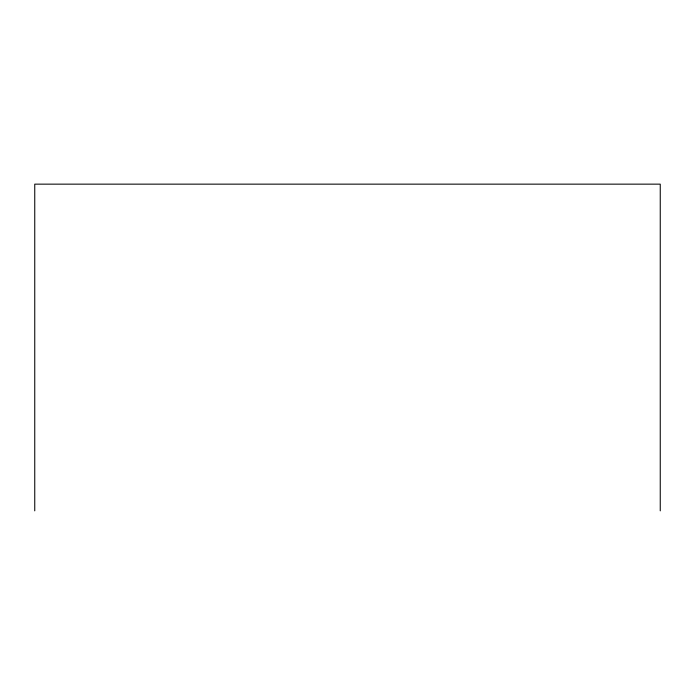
<?xml version="1.0" encoding="UTF-8"?>
<svg xmlns="http://www.w3.org/2000/svg" width="695" height="695" viewBox="0 0 695 695"><rect width="100%" height="100%" fill="white"/><g stroke="black" fill="none" stroke-linecap="round" stroke-linejoin="round"><path stroke-width="1.04" d="M660.25 510.851L660.25 184.149L34.75 184.149L34.75 510.851"/></g></svg>
